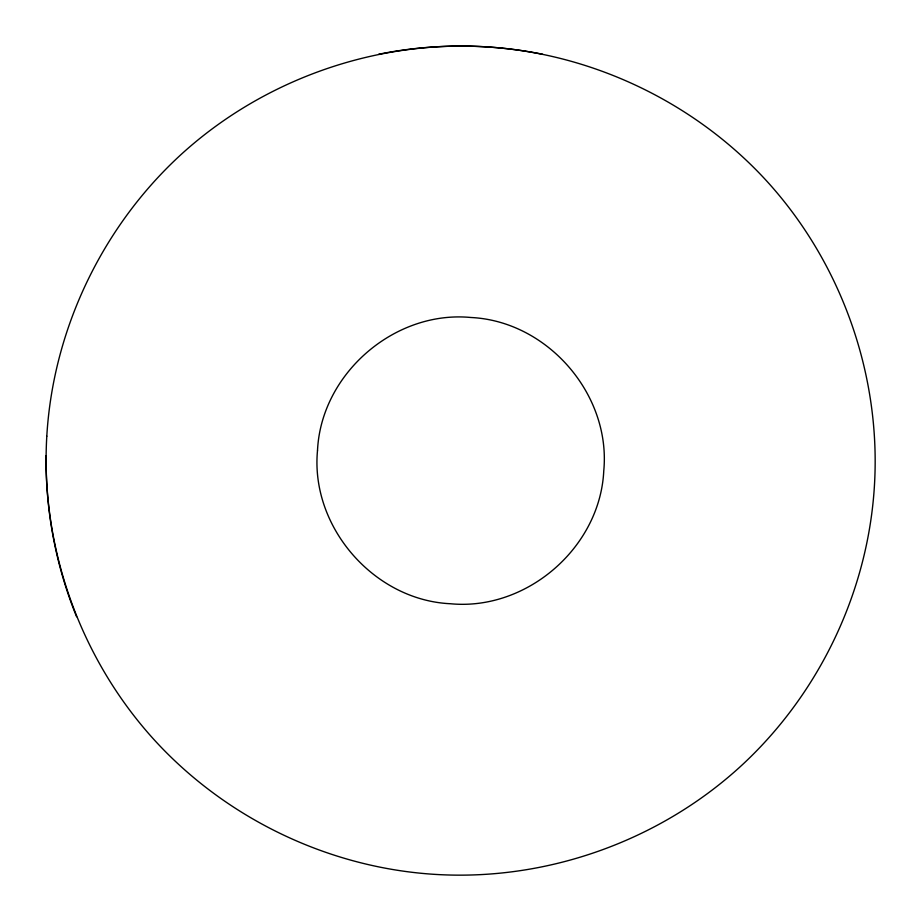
<?xml version="1.0" encoding="UTF-8"?>
<svg xmlns="http://www.w3.org/2000/svg" width="921" height="921" viewBox="0 0 921 921"><rect width="100%" height="100%" fill="white"/><g stroke="black" fill="none" stroke-linecap="round" stroke-linejoin="round"><path stroke-width="1.38" d="M46.108 455.596C45.44 510.614 55.87 565.759 76.593 616.725M378.646 54.258C432.571 43.356 488.694 43.391 542.63 54.258M46.798 436.209C40.259 546.648 79.977 658.411 154.498 740.139C226.624 818.953 329.534 868.192 436.232 874.455C546.66 880.994 658.423 841.276 740.162 766.767C818.976 694.63 868.215 591.719 874.466 485.033C881.017 374.594 841.299 262.83 766.779 181.103C694.653 102.289 591.743 53.05 485.045 46.787C374.617 40.236 262.853 79.966 181.115 154.475C102.3 226.612 53.061 329.522 46.798 436.209M317.515 450.381C310.181 526.731 373.788 600.135 450.404 603.739C526.754 611.083 600.158 547.477 603.762 470.861C611.095 394.51 547.488 321.107 470.873 317.492C394.522 310.158 321.118 373.765 317.515 450.381"/></g></svg>
